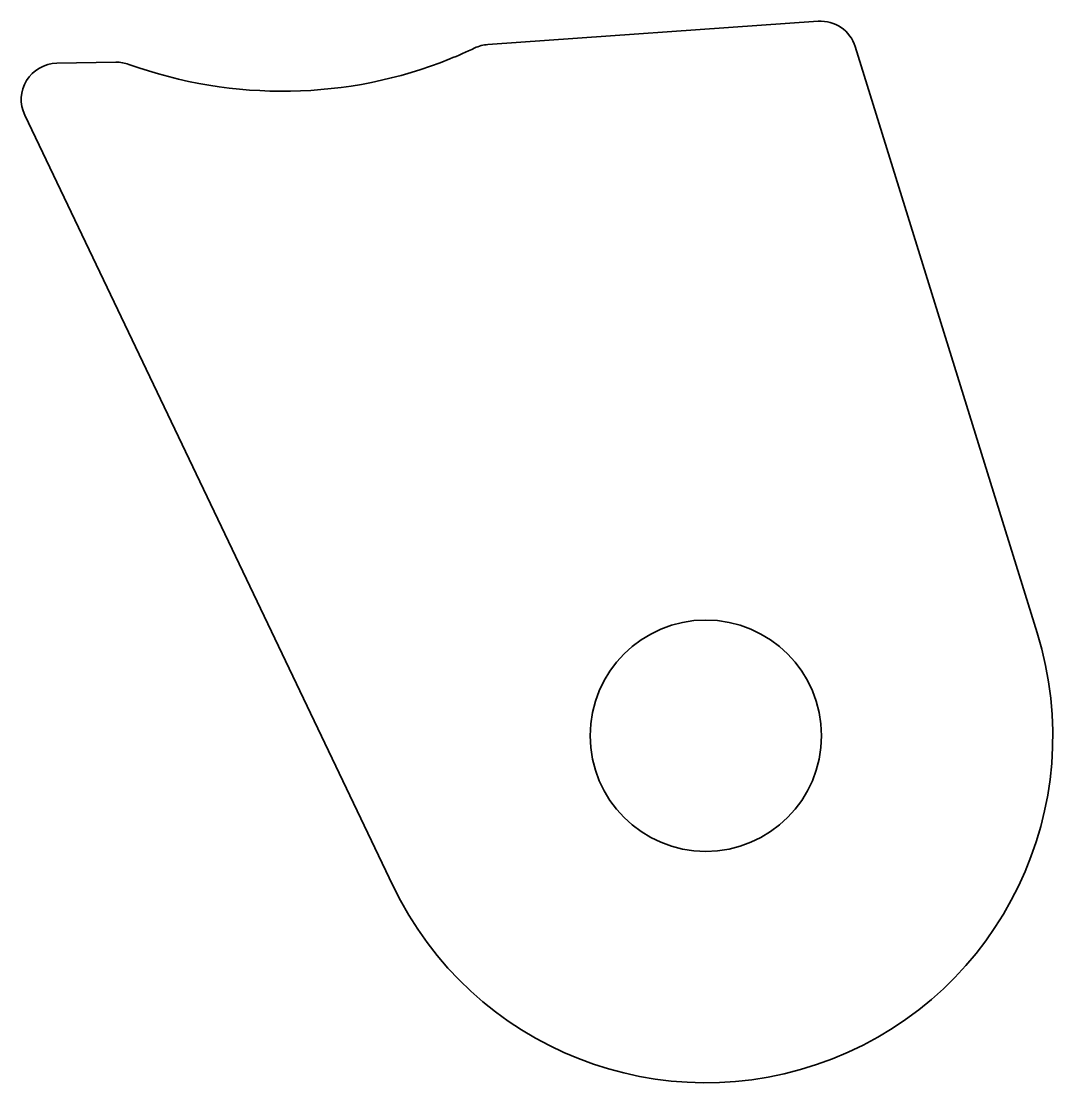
# Model space of a CAD drawing. Extents: x 195.7 to 224.3, y 133.8 to 163.2.
import ezdxf

# ---------------------------------------------------------------- set-up
doc = ezdxf.new("R2010")
doc.units = 0

msp = doc.modelspace()

# ---------------------------------------------------------------- linework, layer by layer
at = {"color": 7, "lineweight": 35}
for p, q in [((217.77887, 163.179779), (208.637817, 162.536957)), ((223.838867, 146.264618), (218.804092, 162.47879)), ((198.351349, 162.048004), (196.711609, 162.018982)), ((195.826996, 160.588013), (206.008698, 139.278961))]:
    msp.add_line(p, q, dxfattribs=at)
msp.add_circle((214.6707, 143.417755), 3.2, dxfattribs=at)
for centre, radius, start, end in [((217.849075, 162.182251), 1, 17.250461, 94.0256), ((203.005524, 173.506592), 12.25633, 291.951624, 295.477921), ((208.707916, 161.539429), 1, 94.019528, 115.47835), ((196.729279, 161.019135), 1, 91.012776, 205.538974), ((198.36908, 161.048157), 1, 70.260332, 91.015522), ((214.6707, 143.417755), 9.6, 205.538974, 17.250461)]:
    msp.add_arc(centre, radius, start, end, dxfattribs=at)
msp.add_ellipse((202.714462, 173.934753), major_axis=(7.123215, -10.603394), ratio=0.97856, start_param=5.357504489, end_param=6.079125751, dxfattribs=at)

doc.saveas('drawing.dxf')
